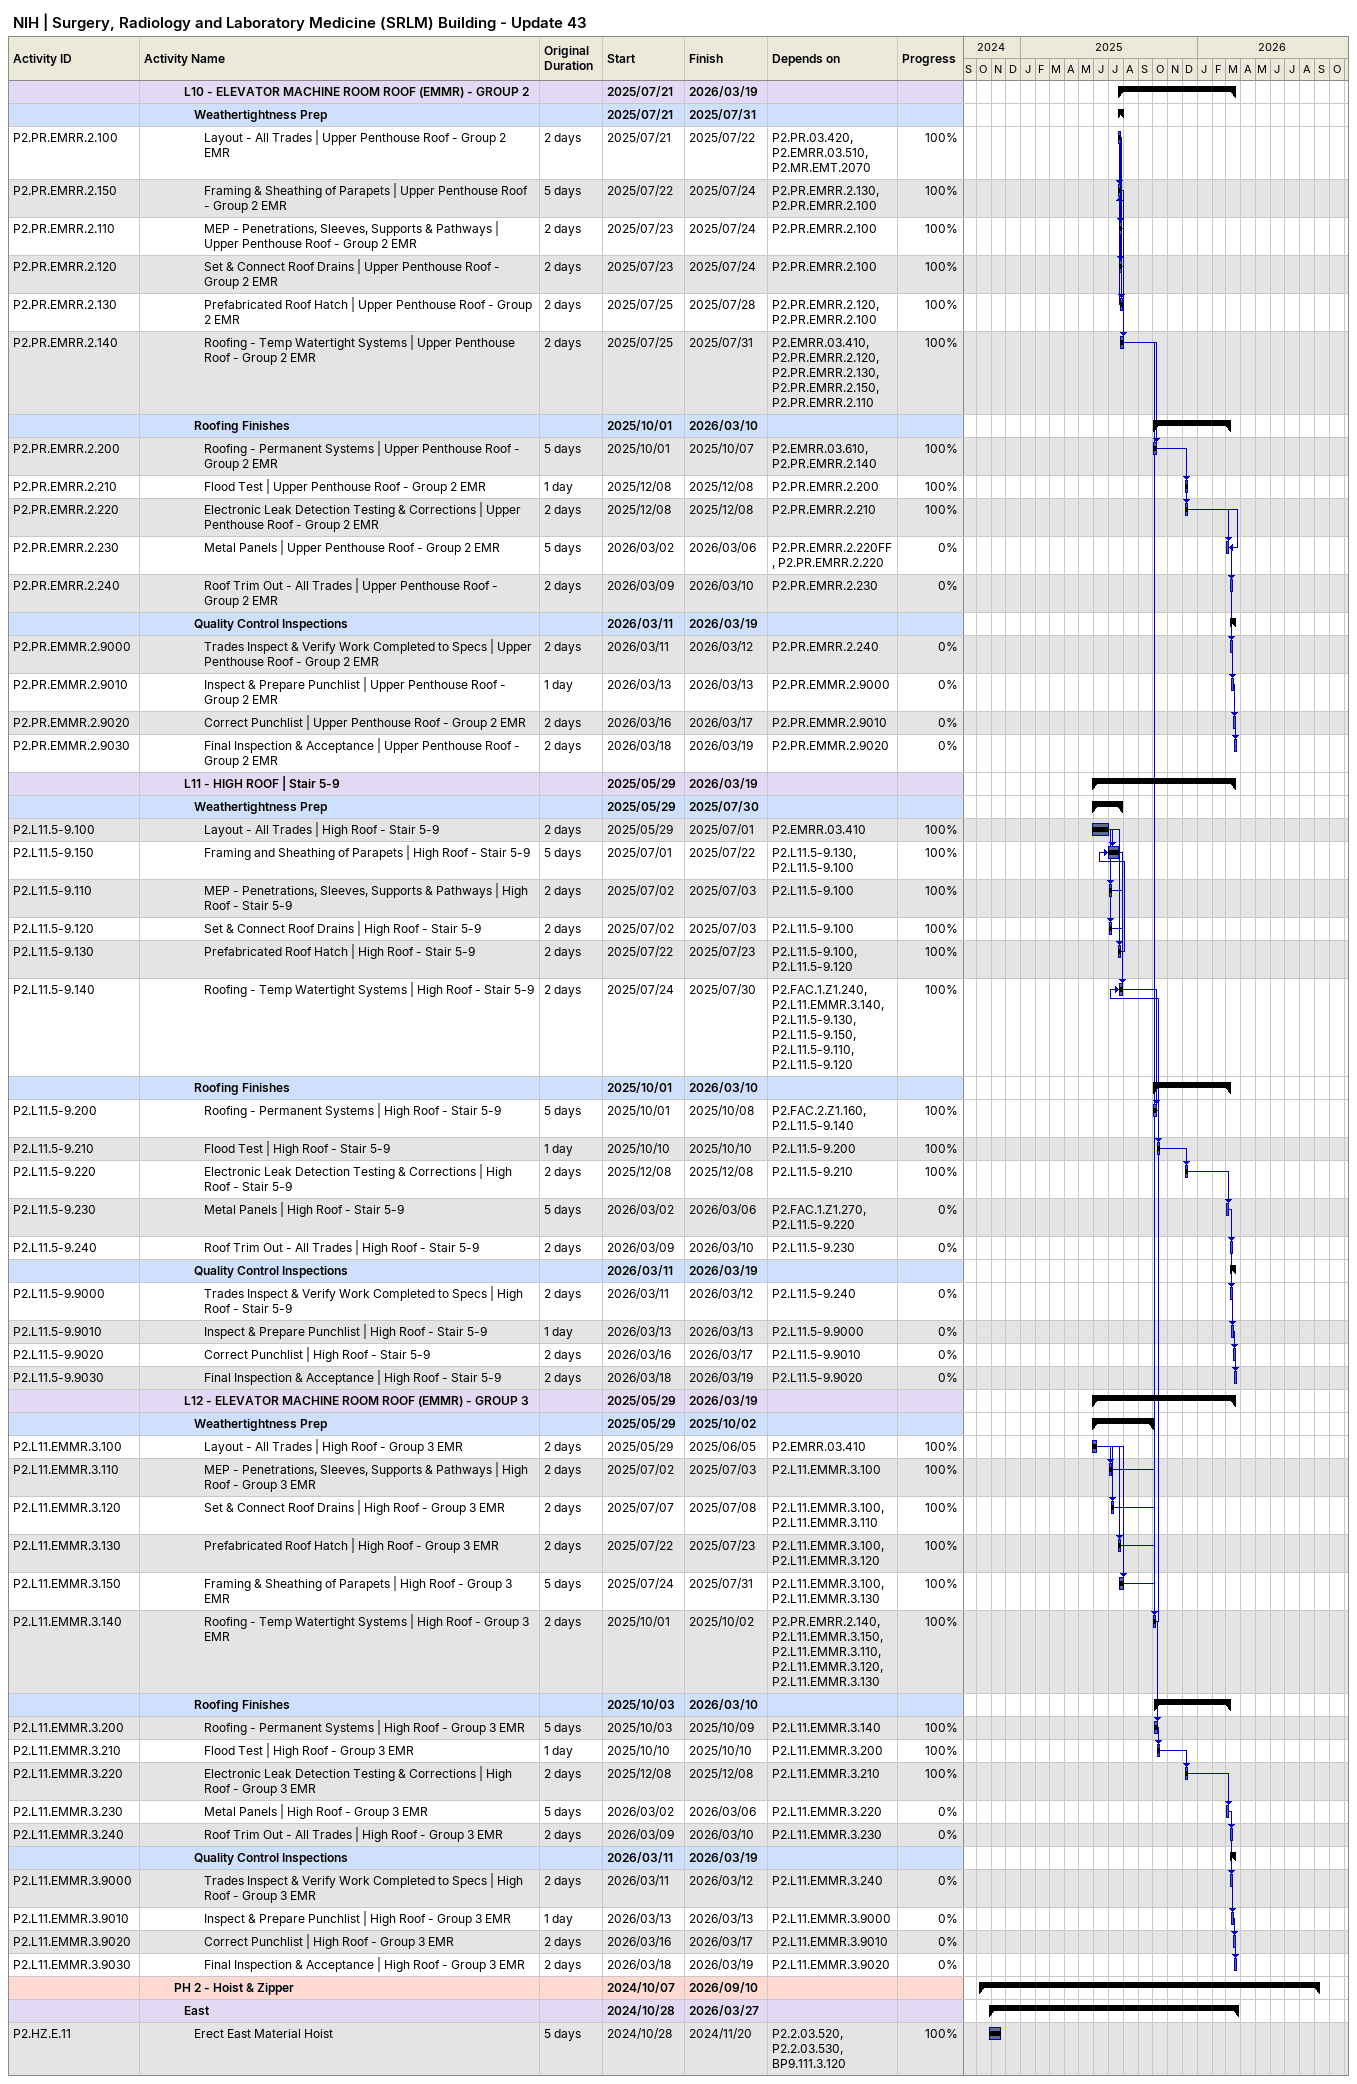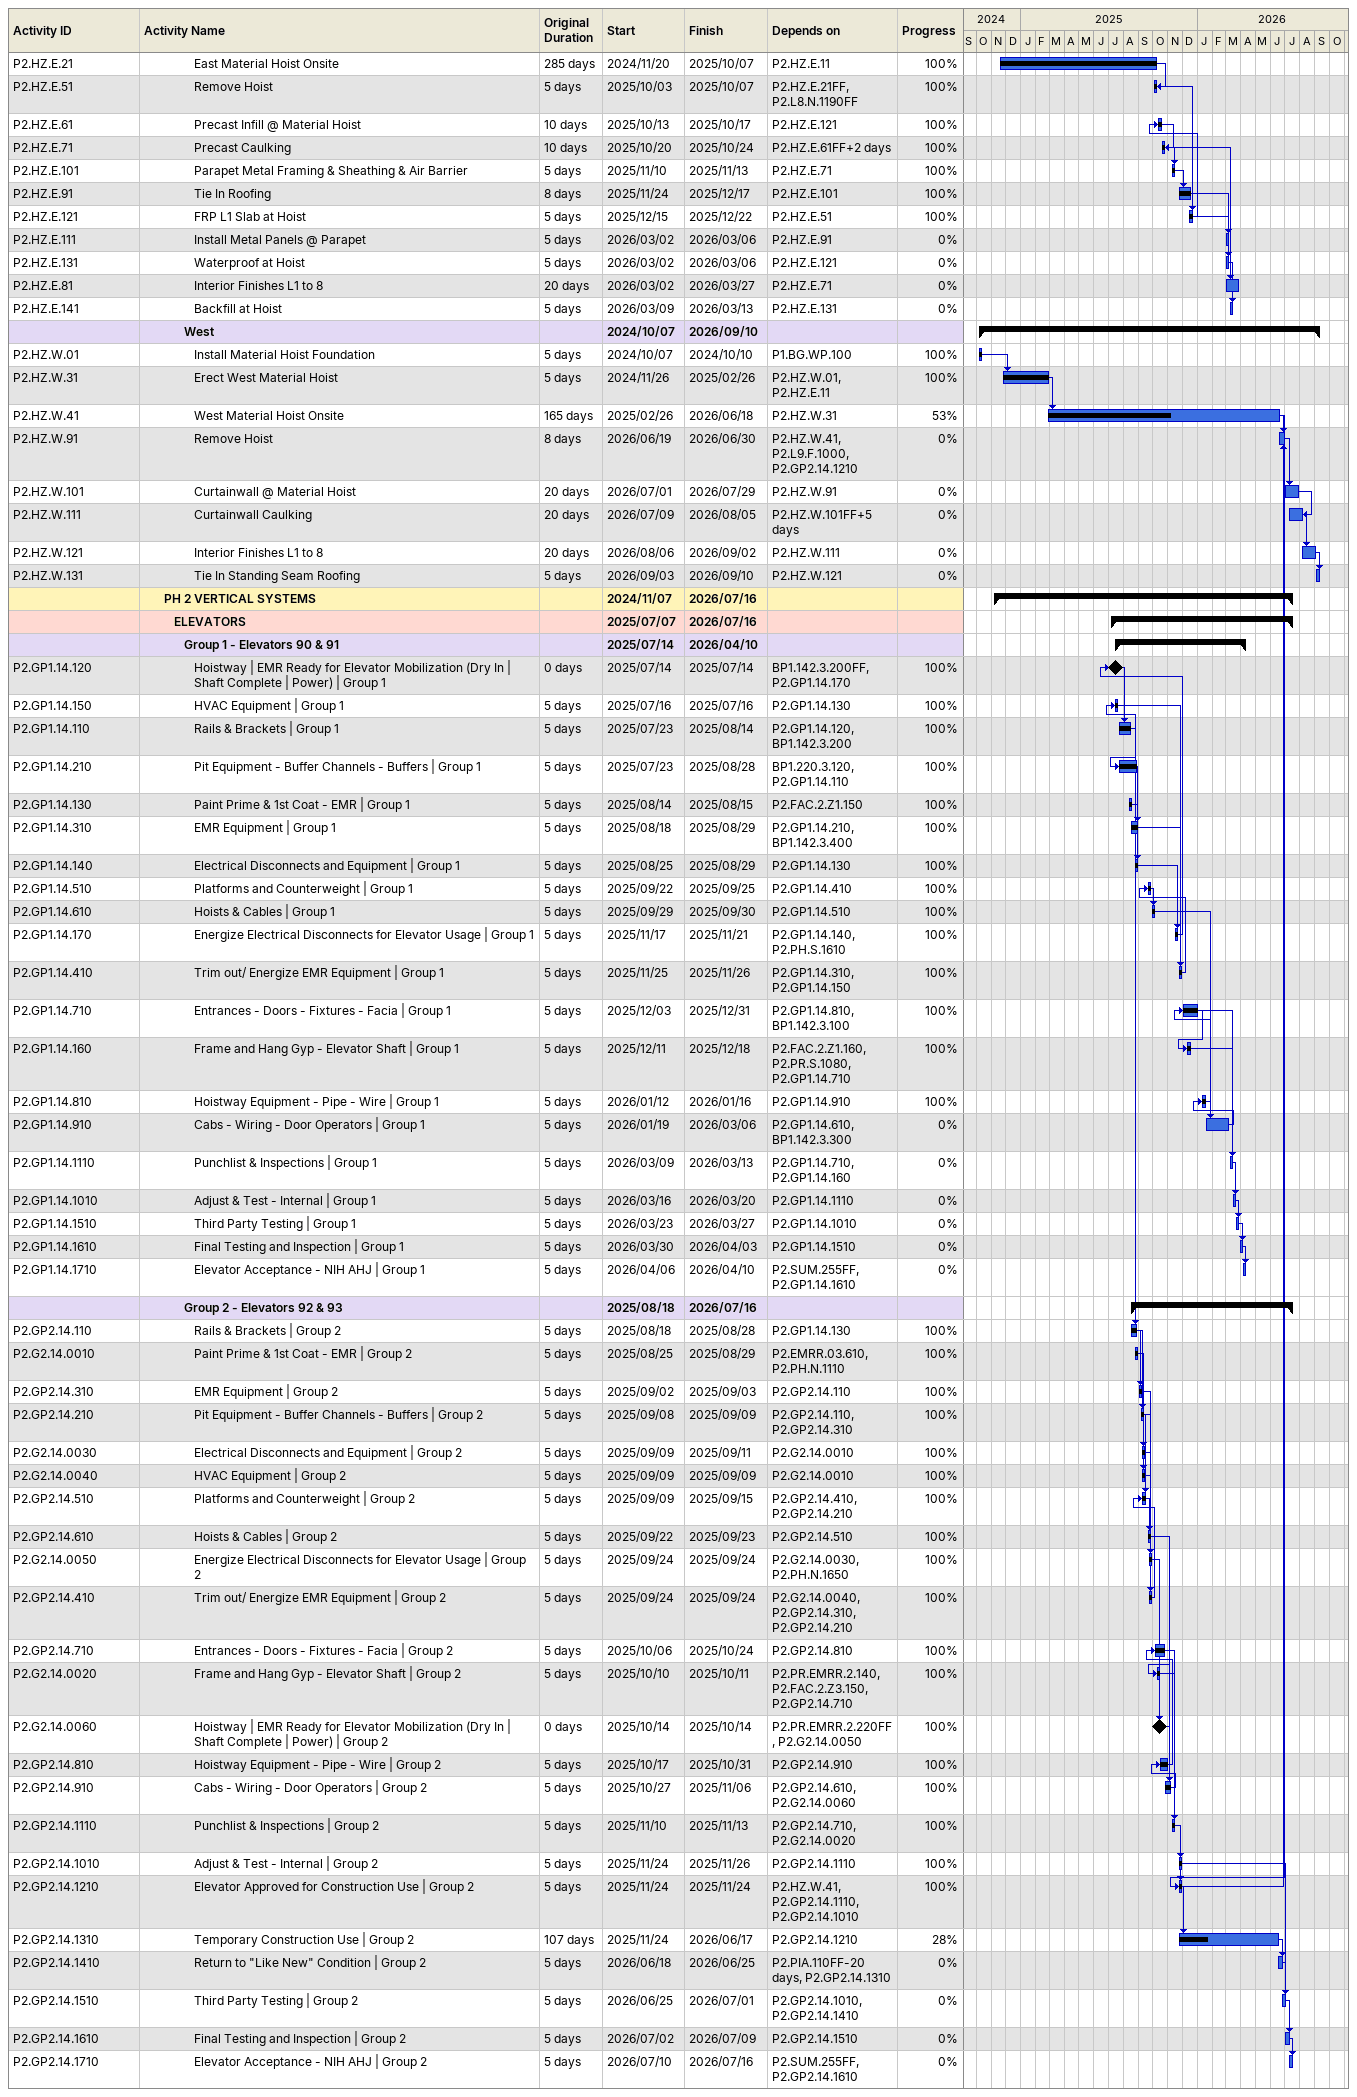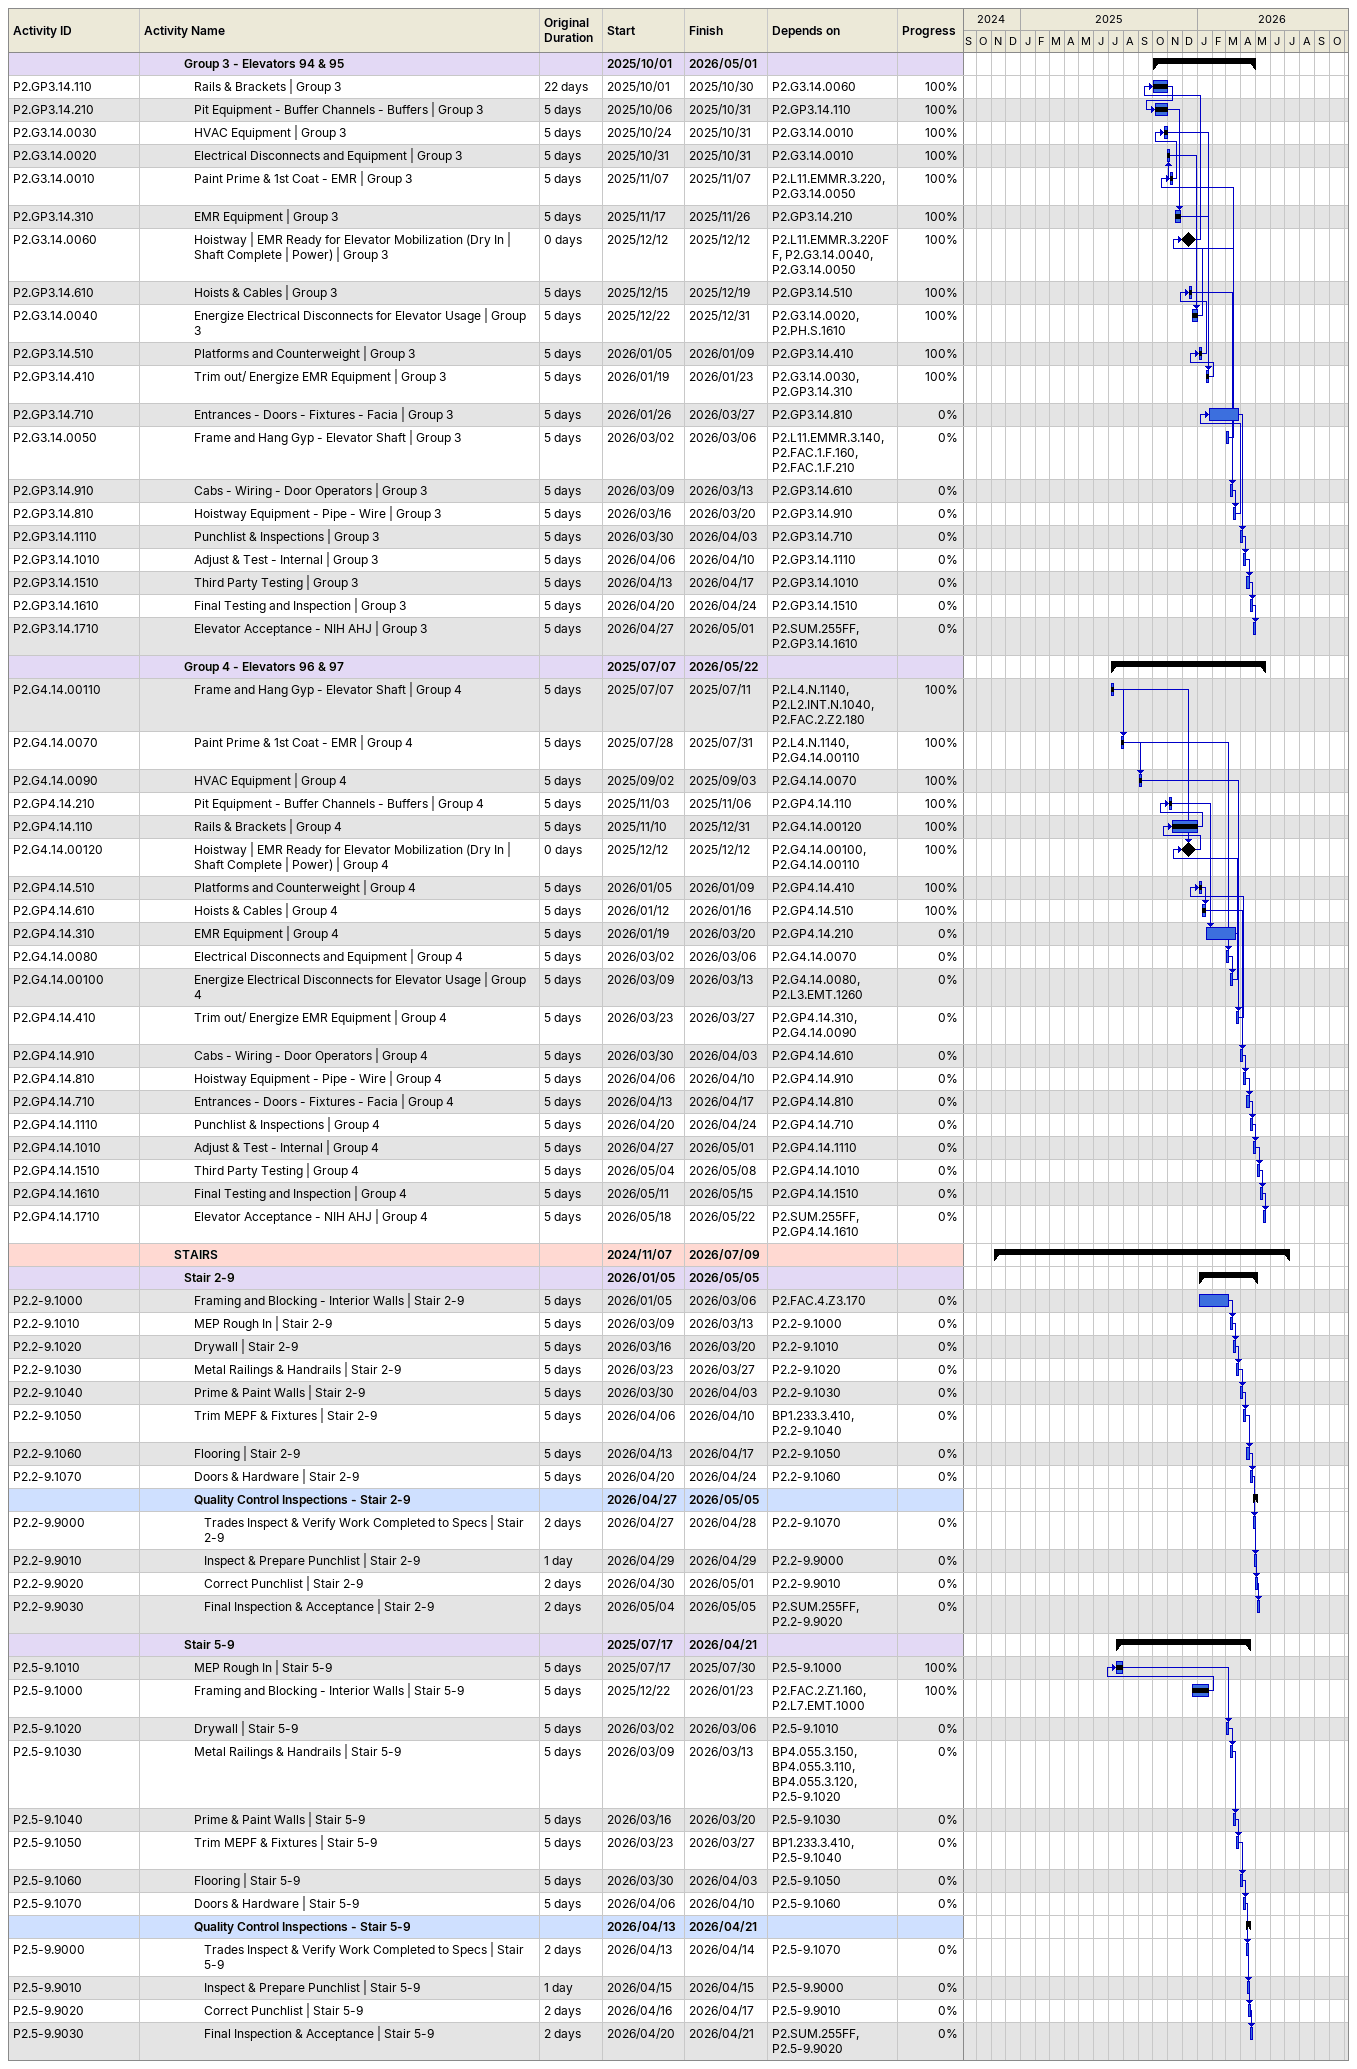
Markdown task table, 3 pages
NIH | Surgery, Radiology and Laboratory Medicine (SRLM) Building - Update 43

| ID | Level | Task | Original duration | Start | Finish | Predecessors | % complete |
|---|---|---|---|---|---|---|---|
|  | 5 | **L10 - ELEVATOR MACHINE ROOM ROOF (EMMR) - GROUP 2** |  | 2025-07-21 | 2026-03-19 |  |  |
|  | 6 | **Weathertightness Prep** |  | 2025-07-21 | 2025-07-31 |  |  |
| P2.PR.EMRR.2.100 | 7 | Layout - All Trades \| Upper Penthouse Roof - Group 2 EMR | 2d | 2025-07-21 | 2025-07-22 | P2.PR.03.420, P2.EMRR.03.510, P2.MR.EMT.2070 | 100 |
| P2.PR.EMRR.2.150 | 7 | Framing & Sheathing of Parapets \| Upper Penthouse Roof - Group 2 EMR | 5d | 2025-07-22 | 2025-07-24 | P2.PR.EMRR.2.130, P2.PR.EMRR.2.100 | 100 |
| P2.PR.EMRR.2.110 | 7 | MEP - Penetrations, Sleeves, Supports & Pathways \| Upper Penthouse Roof - Group 2 EMR | 2d | 2025-07-23 | 2025-07-24 | P2.PR.EMRR.2.100 | 100 |
| P2.PR.EMRR.2.120 | 7 | Set & Connect Roof Drains \| Upper Penthouse Roof - Group 2 EMR | 2d | 2025-07-23 | 2025-07-24 | P2.PR.EMRR.2.100 | 100 |
| P2.PR.EMRR.2.130 | 7 | Prefabricated Roof Hatch \| Upper Penthouse Roof - Group 2 EMR | 2d | 2025-07-25 | 2025-07-28 | P2.PR.EMRR.2.120, P2.PR.EMRR.2.100 | 100 |
| P2.PR.EMRR.2.140 | 7 | Roofing - Temp Watertight Systems \| Upper Penthouse Roof - Group 2 EMR | 2d | 2025-07-25 | 2025-07-31 | P2.EMRR.03.410, P2.PR.EMRR.2.120, P2.PR.EMRR.2.130, P2.PR.EMRR.2.150, P2.PR.EMRR.2.110 | 100 |
|  | 6 | **Roofing Finishes** |  | 2025-10-01 | 2026-03-10 |  |  |
| P2.PR.EMRR.2.200 | 7 | Roofing - Permanent Systems \| Upper Penthouse Roof - Group 2 EMR | 5d | 2025-10-01 | 2025-10-07 | P2.EMRR.03.610, P2.PR.EMRR.2.140 | 100 |
| P2.PR.EMRR.2.210 | 7 | Flood Test \| Upper Penthouse Roof - Group 2 EMR | 1d | 2025-12-08 | 2025-12-08 | P2.PR.EMRR.2.200 | 100 |
| P2.PR.EMRR.2.220 | 7 | Electronic Leak Detection Testing & Corrections \| Upper Penthouse Roof - Group 2 EMR | 2d | 2025-12-08 | 2025-12-08 | P2.PR.EMRR.2.210 | 100 |
| P2.PR.EMRR.2.230 | 7 | Metal Panels \| Upper Penthouse Roof - Group 2 EMR | 5d | 2026-03-02 | 2026-03-06 | P2.PR.EMRR.2.220FF, P2.PR.EMRR.2.220 | 0 |
| P2.PR.EMRR.2.240 | 7 | Roof Trim Out - All Trades \| Upper Penthouse Roof - Group 2 EMR | 2d | 2026-03-09 | 2026-03-10 | P2.PR.EMRR.2.230 | 0 |
|  | 6 | **Quality Control Inspections** |  | 2026-03-11 | 2026-03-19 |  |  |
| P2.PR.EMMR.2.9000 | 7 | Trades Inspect & Verify Work Completed to Specs \| Upper Penthouse Roof - Group 2 EMR | 2d | 2026-03-11 | 2026-03-12 | P2.PR.EMRR.2.240 | 0 |
| P2.PR.EMMR.2.9010 | 7 | Inspect & Prepare Punchlist \| Upper Penthouse Roof - Group 2 EMR | 1d | 2026-03-13 | 2026-03-13 | P2.PR.EMMR.2.9000 | 0 |
| P2.PR.EMMR.2.9020 | 7 | Correct Punchlist \| Upper Penthouse Roof - Group 2 EMR | 2d | 2026-03-16 | 2026-03-17 | P2.PR.EMMR.2.9010 | 0 |
| P2.PR.EMMR.2.9030 | 7 | Final Inspection & Acceptance \| Upper Penthouse Roof - Group 2 EMR | 2d | 2026-03-18 | 2026-03-19 | P2.PR.EMMR.2.9020 | 0 |
|  | 5 | **L11 - HIGH ROOF \| Stair 5-9** |  | 2025-05-29 | 2026-03-19 |  |  |
|  | 6 | **Weathertightness Prep** |  | 2025-05-29 | 2025-07-30 |  |  |
| P2.L11.5-9.100 | 7 | Layout - All Trades \| High Roof - Stair 5-9 | 2d | 2025-05-29 | 2025-07-01 | P2.EMRR.03.410 | 100 |
| P2.L11.5-9.150 | 7 | Framing and Sheathing of Parapets \| High Roof - Stair 5-9 | 5d | 2025-07-01 | 2025-07-22 | P2.L11.5-9.130, P2.L11.5-9.100 | 100 |
| P2.L11.5-9.110 | 7 | MEP - Penetrations, Sleeves, Supports & Pathways \| High Roof - Stair 5-9 | 2d | 2025-07-02 | 2025-07-03 | P2.L11.5-9.100 | 100 |
| P2.L11.5-9.120 | 7 | Set & Connect Roof Drains \| High Roof - Stair 5-9 | 2d | 2025-07-02 | 2025-07-03 | P2.L11.5-9.100 | 100 |
| P2.L11.5-9.130 | 7 | Prefabricated Roof Hatch \| High Roof - Stair 5-9 | 2d | 2025-07-22 | 2025-07-23 | P2.L11.5-9.100, P2.L11.5-9.120 | 100 |
| P2.L11.5-9.140 | 7 | Roofing - Temp Watertight Systems \| High Roof - Stair 5-9 | 2d | 2025-07-24 | 2025-07-30 | P2.FAC.1.Z1.240, P2.L11.EMMR.3.140, P2.L11.5-9.130, P2.L11.5-9.150, P2.L11.5-9.110, P2.L11.5-9.120 | 100 |
|  | 6 | **Roofing Finishes** |  | 2025-10-01 | 2026-03-10 |  |  |
| P2.L11.5-9.200 | 7 | Roofing - Permanent Systems \| High Roof - Stair 5-9 | 5d | 2025-10-01 | 2025-10-08 | P2.FAC.2.Z1.160, P2.L11.5-9.140 | 100 |
| P2.L11.5-9.210 | 7 | Flood Test \| High Roof - Stair 5-9 | 1d | 2025-10-10 | 2025-10-10 | P2.L11.5-9.200 | 100 |
| P2.L11.5-9.220 | 7 | Electronic Leak Detection Testing & Corrections \| High Roof - Stair 5-9 | 2d | 2025-12-08 | 2025-12-08 | P2.L11.5-9.210 | 100 |
| P2.L11.5-9.230 | 7 | Metal Panels \| High Roof - Stair 5-9 | 5d | 2026-03-02 | 2026-03-06 | P2.FAC.1.Z1.270, P2.L11.5-9.220 | 0 |
| P2.L11.5-9.240 | 7 | Roof Trim Out - All Trades \| High Roof - Stair 5-9 | 2d | 2026-03-09 | 2026-03-10 | P2.L11.5-9.230 | 0 |
|  | 6 | **Quality Control Inspections** |  | 2026-03-11 | 2026-03-19 |  |  |
| P2.L11.5-9.9000 | 7 | Trades Inspect & Verify Work Completed to Specs \| High Roof - Stair 5-9 | 2d | 2026-03-11 | 2026-03-12 | P2.L11.5-9.240 | 0 |
| P2.L11.5-9.9010 | 7 | Inspect & Prepare Punchlist \| High Roof - Stair 5-9 | 1d | 2026-03-13 | 2026-03-13 | P2.L11.5-9.9000 | 0 |
| P2.L11.5-9.9020 | 7 | Correct Punchlist \| High Roof - Stair 5-9 | 2d | 2026-03-16 | 2026-03-17 | P2.L11.5-9.9010 | 0 |
| P2.L11.5-9.9030 | 7 | Final Inspection & Acceptance \| High Roof - Stair 5-9 | 2d | 2026-03-18 | 2026-03-19 | P2.L11.5-9.9020 | 0 |
|  | 5 | **L12 - ELEVATOR MACHINE ROOM ROOF (EMMR) - GROUP 3** |  | 2025-05-29 | 2026-03-19 |  |  |
|  | 6 | **Weathertightness Prep** |  | 2025-05-29 | 2025-10-02 |  |  |
| P2.L11.EMMR.3.100 | 7 | Layout - All Trades \| High Roof - Group 3 EMR | 2d | 2025-05-29 | 2025-06-05 | P2.EMRR.03.410 | 100 |
| P2.L11.EMMR.3.110 | 7 | MEP - Penetrations, Sleeves, Supports & Pathways \| High Roof - Group 3 EMR | 2d | 2025-07-02 | 2025-07-03 | P2.L11.EMMR.3.100 | 100 |
| P2.L11.EMMR.3.120 | 7 | Set & Connect Roof Drains \| High Roof - Group 3 EMR | 2d | 2025-07-07 | 2025-07-08 | P2.L11.EMMR.3.100, P2.L11.EMMR.3.110 | 100 |
| P2.L11.EMMR.3.130 | 7 | Prefabricated Roof Hatch \| High Roof - Group 3 EMR | 2d | 2025-07-22 | 2025-07-23 | P2.L11.EMMR.3.100, P2.L11.EMMR.3.120 | 100 |
| P2.L11.EMMR.3.150 | 7 | Framing & Sheathing of Parapets \| High Roof - Group 3 EMR | 5d | 2025-07-24 | 2025-07-31 | P2.L11.EMMR.3.100, P2.L11.EMMR.3.130 | 100 |
| P2.L11.EMMR.3.140 | 7 | Roofing - Temp Watertight Systems \| High Roof - Group 3 EMR | 2d | 2025-10-01 | 2025-10-02 | P2.PR.EMRR.2.140, P2.L11.EMMR.3.150, P2.L11.EMMR.3.110, P2.L11.EMMR.3.120, P2.L11.EMMR.3.130 | 100 |
|  | 6 | **Roofing Finishes** |  | 2025-10-03 | 2026-03-10 |  |  |
| P2.L11.EMMR.3.200 | 7 | Roofing - Permanent Systems \| High Roof - Group 3 EMR | 5d | 2025-10-03 | 2025-10-09 | P2.L11.EMMR.3.140 | 100 |
| P2.L11.EMMR.3.210 | 7 | Flood Test \| High Roof - Group 3 EMR | 1d | 2025-10-10 | 2025-10-10 | P2.L11.EMMR.3.200 | 100 |
| P2.L11.EMMR.3.220 | 7 | Electronic Leak Detection Testing & Corrections \| High Roof - Group 3 EMR | 2d | 2025-12-08 | 2025-12-08 | P2.L11.EMMR.3.210 | 100 |
| P2.L11.EMMR.3.230 | 7 | Metal Panels \| High Roof - Group 3 EMR | 5d | 2026-03-02 | 2026-03-06 | P2.L11.EMMR.3.220 | 0 |
| P2.L11.EMMR.3.240 | 7 | Roof Trim Out - All Trades \| High Roof - Group 3 EMR | 2d | 2026-03-09 | 2026-03-10 | P2.L11.EMMR.3.230 | 0 |
|  | 6 | **Quality Control Inspections** |  | 2026-03-11 | 2026-03-19 |  |  |
| P2.L11.EMMR.3.9000 | 7 | Trades Inspect & Verify Work Completed to Specs \| High Roof - Group 3 EMR | 2d | 2026-03-11 | 2026-03-12 | P2.L11.EMMR.3.240 | 0 |
| P2.L11.EMMR.3.9010 | 7 | Inspect & Prepare Punchlist \| High Roof - Group 3 EMR | 1d | 2026-03-13 | 2026-03-13 | P2.L11.EMMR.3.9000 | 0 |
| P2.L11.EMMR.3.9020 | 7 | Correct Punchlist \| High Roof - Group 3 EMR | 2d | 2026-03-16 | 2026-03-17 | P2.L11.EMMR.3.9010 | 0 |
| P2.L11.EMMR.3.9030 | 7 | Final Inspection & Acceptance \| High Roof - Group 3 EMR | 2d | 2026-03-18 | 2026-03-19 | P2.L11.EMMR.3.9020 | 0 |
|  | 4 | **PH 2 - Hoist & Zipper** |  | 2024-10-07 | 2026-09-10 |  |  |
|  | 5 | **East** |  | 2024-10-28 | 2026-03-27 |  |  |
| P2.HZ.E.11 | 6 | Erect East Material Hoist | 5d | 2024-10-28 | 2024-11-20 | P2.2.03.520, P2.2.03.530, BP9.111.3.120 | 100 |
| P2.HZ.E.21 | 6 | East Material Hoist Onsite | 285d | 2024-11-20 | 2025-10-07 | P2.HZ.E.11 | 100 |
| P2.HZ.E.51 | 6 | Remove Hoist | 5d | 2025-10-03 | 2025-10-07 | P2.HZ.E.21FF, P2.L8.N.1190FF | 100 |
| P2.HZ.E.61 | 6 | Precast Infill @ Material Hoist | 10d | 2025-10-13 | 2025-10-17 | P2.HZ.E.121 | 100 |
| P2.HZ.E.71 | 6 | Precast Caulking | 10d | 2025-10-20 | 2025-10-24 | P2.HZ.E.61FF+2d | 100 |
| P2.HZ.E.101 | 6 | Parapet Metal Framing & Sheathing & Air Barrier | 5d | 2025-11-10 | 2025-11-13 | P2.HZ.E.71 | 100 |
| P2.HZ.E.91 | 6 | Tie In Roofing | 8d | 2025-11-24 | 2025-12-17 | P2.HZ.E.101 | 100 |
| P2.HZ.E.121 | 6 | FRP L1 Slab at Hoist | 5d | 2025-12-15 | 2025-12-22 | P2.HZ.E.51 | 100 |
| P2.HZ.E.111 | 6 | Install Metal Panels @ Parapet | 5d | 2026-03-02 | 2026-03-06 | P2.HZ.E.91 | 0 |
| P2.HZ.E.131 | 6 | Waterproof at Hoist | 5d | 2026-03-02 | 2026-03-06 | P2.HZ.E.121 | 0 |
| P2.HZ.E.81 | 6 | Interior Finishes L1 to 8 | 20d | 2026-03-02 | 2026-03-27 | P2.HZ.E.71 | 0 |
| P2.HZ.E.141 | 6 | Backfill at Hoist | 5d | 2026-03-09 | 2026-03-13 | P2.HZ.E.131 | 0 |
|  | 5 | **West** |  | 2024-10-07 | 2026-09-10 |  |  |
| P2.HZ.W.01 | 6 | Install Material Hoist Foundation | 5d | 2024-10-07 | 2024-10-10 | P1.BG.WP.100 | 100 |
| P2.HZ.W.31 | 6 | Erect West Material Hoist | 5d | 2024-11-26 | 2025-02-26 | P2.HZ.W.01, P2.HZ.E.11 | 100 |
| P2.HZ.W.41 | 6 | West Material Hoist Onsite | 165d | 2025-02-26 | 2026-06-18 | P2.HZ.W.31 | 53 |
| P2.HZ.W.91 | 6 | Remove Hoist | 8d | 2026-06-19 | 2026-06-30 | P2.HZ.W.41, P2.L9.F.1000, P2.GP2.14.1210 | 0 |
| P2.HZ.W.101 | 6 | Curtainwall @ Material Hoist | 20d | 2026-07-01 | 2026-07-29 | P2.HZ.W.91 | 0 |
| P2.HZ.W.111 | 6 | Curtainwall Caulking | 20d | 2026-07-09 | 2026-08-05 | P2.HZ.W.101FF+5d | 0 |
| P2.HZ.W.121 | 6 | Interior Finishes L1 to 8 | 20d | 2026-08-06 | 2026-09-02 | P2.HZ.W.111 | 0 |
| P2.HZ.W.131 | 6 | Tie In Standing Seam Roofing | 5d | 2026-09-03 | 2026-09-10 | P2.HZ.W.121 | 0 |
|  | 3 | **PH 2 VERTICAL SYSTEMS** |  | 2024-11-07 | 2026-07-16 |  |  |
|  | 4 | **ELEVATORS** |  | 2025-07-07 | 2026-07-16 |  |  |
|  | 5 | **Group 1 - Elevators 90 & 91** |  | 2025-07-14 | 2026-04-10 |  |  |
| P2.GP1.14.120 | 6 | Hoistway \| EMR Ready for Elevator Mobilization (Dry In \| Shaft Complete \| Power) \| Group 1 | 0d | 2025-07-14 | 2025-07-14 | BP1.142.3.200FF, P2.GP1.14.170 | 100 |
| P2.GP1.14.150 | 6 | HVAC Equipment \| Group 1 | 5d | 2025-07-16 | 2025-07-16 | P2.GP1.14.130 | 100 |
| P2.GP1.14.110 | 6 | Rails & Brackets \| Group 1 | 5d | 2025-07-23 | 2025-08-14 | P2.GP1.14.120, BP1.142.3.200 | 100 |
| P2.GP1.14.210 | 6 | Pit Equipment - Buffer Channels - Buffers \| Group 1 | 5d | 2025-07-23 | 2025-08-28 | BP1.220.3.120, P2.GP1.14.110 | 100 |
| P2.GP1.14.130 | 6 | Paint Prime & 1st Coat - EMR \| Group 1 | 5d | 2025-08-14 | 2025-08-15 | P2.FAC.2.Z1.150 | 100 |
| P2.GP1.14.310 | 6 | EMR Equipment \| Group 1 | 5d | 2025-08-18 | 2025-08-29 | P2.GP1.14.210, BP1.142.3.400 | 100 |
| P2.GP1.14.140 | 6 | Electrical Disconnects and Equipment \| Group 1 | 5d | 2025-08-25 | 2025-08-29 | P2.GP1.14.130 | 100 |
| P2.GP1.14.510 | 6 | Platforms and Counterweight \| Group 1 | 5d | 2025-09-22 | 2025-09-25 | P2.GP1.14.410 | 100 |
| P2.GP1.14.610 | 6 | Hoists & Cables \| Group 1 | 5d | 2025-09-29 | 2025-09-30 | P2.GP1.14.510 | 100 |
| P2.GP1.14.170 | 6 | Energize Electrical Disconnects for Elevator Usage \| Group 1 | 5d | 2025-11-17 | 2025-11-21 | P2.GP1.14.140, P2.PH.S.1610 | 100 |
| P2.GP1.14.410 | 6 | Trim out/ Energize EMR Equipment \| Group 1 | 5d | 2025-11-25 | 2025-11-26 | P2.GP1.14.310, P2.GP1.14.150 | 100 |
| P2.GP1.14.710 | 6 | Entrances - Doors - Fixtures - Facia \| Group 1 | 5d | 2025-12-03 | 2025-12-31 | P2.GP1.14.810, BP1.142.3.100 | 100 |
| P2.GP1.14.160 | 6 | Frame and Hang Gyp - Elevator Shaft \| Group 1 | 5d | 2025-12-11 | 2025-12-18 | P2.FAC.2.Z1.160, P2.PR.S.1080, P2.GP1.14.710 | 100 |
| P2.GP1.14.810 | 6 | Hoistway Equipment - Pipe - Wire \| Group 1 | 5d | 2026-01-12 | 2026-01-16 | P2.GP1.14.910 | 100 |
| P2.GP1.14.910 | 6 | Cabs - Wiring - Door Operators \| Group 1 | 5d | 2026-01-19 | 2026-03-06 | P2.GP1.14.610, BP1.142.3.300 | 0 |
| P2.GP1.14.1110 | 6 | Punchlist & Inspections \| Group 1 | 5d | 2026-03-09 | 2026-03-13 | P2.GP1.14.710, P2.GP1.14.160 | 0 |
| P2.GP1.14.1010 | 6 | Adjust & Test - Internal \| Group 1 | 5d | 2026-03-16 | 2026-03-20 | P2.GP1.14.1110 | 0 |
| P2.GP1.14.1510 | 6 | Third Party Testing \| Group 1 | 5d | 2026-03-23 | 2026-03-27 | P2.GP1.14.1010 | 0 |
| P2.GP1.14.1610 | 6 | Final Testing and Inspection \| Group 1 | 5d | 2026-03-30 | 2026-04-03 | P2.GP1.14.1510 | 0 |
| P2.GP1.14.1710 | 6 | Elevator Acceptance - NIH AHJ \| Group 1 | 5d | 2026-04-06 | 2026-04-10 | P2.SUM.255FF, P2.GP1.14.1610 | 0 |
|  | 5 | **Group 2 - Elevators 92 & 93** |  | 2025-08-18 | 2026-07-16 |  |  |
| P2.GP2.14.110 | 6 | Rails & Brackets \| Group 2 | 5d | 2025-08-18 | 2025-08-28 | P2.GP1.14.130 | 100 |
| P2.G2.14.0010 | 6 | Paint Prime & 1st Coat - EMR \| Group 2 | 5d | 2025-08-25 | 2025-08-29 | P2.EMRR.03.610, P2.PH.N.1110 | 100 |
| P2.GP2.14.310 | 6 | EMR Equipment \| Group 2 | 5d | 2025-09-02 | 2025-09-03 | P2.GP2.14.110 | 100 |
| P2.GP2.14.210 | 6 | Pit Equipment - Buffer Channels - Buffers \| Group 2 | 5d | 2025-09-08 | 2025-09-09 | P2.GP2.14.110, P2.GP2.14.310 | 100 |
| P2.G2.14.0030 | 6 | Electrical Disconnects and Equipment \| Group 2 | 5d | 2025-09-09 | 2025-09-11 | P2.G2.14.0010 | 100 |
| P2.G2.14.0040 | 6 | HVAC Equipment \| Group 2 | 5d | 2025-09-09 | 2025-09-09 | P2.G2.14.0010 | 100 |
| P2.GP2.14.510 | 6 | Platforms and Counterweight \| Group 2 | 5d | 2025-09-09 | 2025-09-15 | P2.GP2.14.410, P2.GP2.14.210 | 100 |
| P2.GP2.14.610 | 6 | Hoists & Cables \| Group 2 | 5d | 2025-09-22 | 2025-09-23 | P2.GP2.14.510 | 100 |
| P2.G2.14.0050 | 6 | Energize Electrical Disconnects for Elevator Usage \| Group 2 | 5d | 2025-09-24 | 2025-09-24 | P2.G2.14.0030, P2.PH.N.1650 | 100 |
| P2.GP2.14.410 | 6 | Trim out/ Energize EMR Equipment \| Group 2 | 5d | 2025-09-24 | 2025-09-24 | P2.G2.14.0040, P2.GP2.14.310, P2.GP2.14.210 | 100 |
| P2.GP2.14.710 | 6 | Entrances - Doors - Fixtures - Facia \| Group 2 | 5d | 2025-10-06 | 2025-10-24 | P2.GP2.14.810 | 100 |
| P2.G2.14.0020 | 6 | Frame and Hang Gyp - Elevator Shaft \| Group 2 | 5d | 2025-10-10 | 2025-10-11 | P2.PR.EMRR.2.140, P2.FAC.2.Z3.150, P2.GP2.14.710 | 100 |
| P2.G2.14.0060 | 6 | Hoistway \| EMR Ready for Elevator Mobilization (Dry In \| Shaft Complete \| Power) \| Group 2 | 0d | 2025-10-14 | 2025-10-14 | P2.PR.EMRR.2.220FF, P2.G2.14.0050 | 100 |
| P2.GP2.14.810 | 6 | Hoistway Equipment - Pipe - Wire \| Group 2 | 5d | 2025-10-17 | 2025-10-31 | P2.GP2.14.910 | 100 |
| P2.GP2.14.910 | 6 | Cabs - Wiring - Door Operators \| Group 2 | 5d | 2025-10-27 | 2025-11-06 | P2.GP2.14.610, P2.G2.14.0060 | 100 |
| P2.GP2.14.1110 | 6 | Punchlist & Inspections \| Group 2 | 5d | 2025-11-10 | 2025-11-13 | P2.GP2.14.710, P2.G2.14.0020 | 100 |
| P2.GP2.14.1010 | 6 | Adjust & Test - Internal \| Group 2 | 5d | 2025-11-24 | 2025-11-26 | P2.GP2.14.1110 | 100 |
| P2.GP2.14.1210 | 6 | Elevator Approved for Construction Use \| Group 2 | 5d | 2025-11-24 | 2025-11-24 | P2.HZ.W.41, P2.GP2.14.1110, P2.GP2.14.1010 | 100 |
| P2.GP2.14.1310 | 6 | Temporary Construction Use \| Group 2 | 107d | 2025-11-24 | 2026-06-17 | P2.GP2.14.1210 | 28 |
| P2.GP2.14.1410 | 6 | Return to "Like New" Condition \| Group 2 | 5d | 2026-06-18 | 2026-06-25 | P2.PIA.110FF-20d, P2.GP2.14.1310 | 0 |
| P2.GP2.14.1510 | 6 | Third Party Testing \| Group 2 | 5d | 2026-06-25 | 2026-07-01 | P2.GP2.14.1010, P2.GP2.14.1410 | 0 |
| P2.GP2.14.1610 | 6 | Final Testing and Inspection \| Group 2 | 5d | 2026-07-02 | 2026-07-09 | P2.GP2.14.1510 | 0 |
| P2.GP2.14.1710 | 6 | Elevator Acceptance - NIH AHJ \| Group 2 | 5d | 2026-07-10 | 2026-07-16 | P2.SUM.255FF, P2.GP2.14.1610 | 0 |
|  | 5 | **Group 3 - Elevators 94 & 95** |  | 2025-10-01 | 2026-05-01 |  |  |
| P2.GP3.14.110 | 6 | Rails & Brackets \| Group 3 | 22d | 2025-10-01 | 2025-10-30 | P2.G3.14.0060 | 100 |
| P2.GP3.14.210 | 6 | Pit Equipment - Buffer Channels - Buffers \| Group 3 | 5d | 2025-10-06 | 2025-10-31 | P2.GP3.14.110 | 100 |
| P2.G3.14.0030 | 6 | HVAC Equipment \| Group 3 | 5d | 2025-10-24 | 2025-10-31 | P2.G3.14.0010 | 100 |
| P2.G3.14.0020 | 6 | Electrical Disconnects and Equipment \| Group 3 | 5d | 2025-10-31 | 2025-10-31 | P2.G3.14.0010 | 100 |
| P2.G3.14.0010 | 6 | Paint Prime & 1st Coat - EMR \| Group 3 | 5d | 2025-11-07 | 2025-11-07 | P2.L11.EMMR.3.220, P2.G3.14.0050 | 100 |
| P2.GP3.14.310 | 6 | EMR Equipment \| Group 3 | 5d | 2025-11-17 | 2025-11-26 | P2.GP3.14.210 | 100 |
| P2.G3.14.0060 | 6 | Hoistway \| EMR Ready for Elevator Mobilization (Dry In \| Shaft Complete \| Power) \| Group 3 | 0d | 2025-12-12 | 2025-12-12 | P2.L11.EMMR.3.220FF, P2.G3.14.0040, P2.G3.14.0050 | 100 |
| P2.GP3.14.610 | 6 | Hoists & Cables \| Group 3 | 5d | 2025-12-15 | 2025-12-19 | P2.GP3.14.510 | 100 |
| P2.G3.14.0040 | 6 | Energize Electrical Disconnects for Elevator Usage \| Group 3 | 5d | 2025-12-22 | 2025-12-31 | P2.G3.14.0020, P2.PH.S.1610 | 100 |
| P2.GP3.14.510 | 6 | Platforms and Counterweight \| Group 3 | 5d | 2026-01-05 | 2026-01-09 | P2.GP3.14.410 | 100 |
| P2.GP3.14.410 | 6 | Trim out/ Energize EMR Equipment \| Group 3 | 5d | 2026-01-19 | 2026-01-23 | P2.G3.14.0030, P2.GP3.14.310 | 100 |
| P2.GP3.14.710 | 6 | Entrances - Doors - Fixtures - Facia \| Group 3 | 5d | 2026-01-26 | 2026-03-27 | P2.GP3.14.810 | 0 |
| P2.G3.14.0050 | 6 | Frame and Hang Gyp - Elevator Shaft \| Group 3 | 5d | 2026-03-02 | 2026-03-06 | P2.L11.EMMR.3.140, P2.FAC.1.F.160, P2.FAC.1.F.210 | 0 |
| P2.GP3.14.910 | 6 | Cabs - Wiring - Door Operators \| Group 3 | 5d | 2026-03-09 | 2026-03-13 | P2.GP3.14.610 | 0 |
| P2.GP3.14.810 | 6 | Hoistway Equipment - Pipe - Wire \| Group 3 | 5d | 2026-03-16 | 2026-03-20 | P2.GP3.14.910 | 0 |
| P2.GP3.14.1110 | 6 | Punchlist & Inspections \| Group 3 | 5d | 2026-03-30 | 2026-04-03 | P2.GP3.14.710 | 0 |
| P2.GP3.14.1010 | 6 | Adjust & Test - Internal \| Group 3 | 5d | 2026-04-06 | 2026-04-10 | P2.GP3.14.1110 | 0 |
| P2.GP3.14.1510 | 6 | Third Party Testing \| Group 3 | 5d | 2026-04-13 | 2026-04-17 | P2.GP3.14.1010 | 0 |
| P2.GP3.14.1610 | 6 | Final Testing and Inspection \| Group 3 | 5d | 2026-04-20 | 2026-04-24 | P2.GP3.14.1510 | 0 |
| P2.GP3.14.1710 | 6 | Elevator Acceptance - NIH AHJ \| Group 3 | 5d | 2026-04-27 | 2026-05-01 | P2.SUM.255FF, P2.GP3.14.1610 | 0 |
|  | 5 | **Group 4 - Elevators 96 & 97** |  | 2025-07-07 | 2026-05-22 |  |  |
| P2.G4.14.00110 | 6 | Frame and Hang Gyp - Elevator Shaft \| Group 4 | 5d | 2025-07-07 | 2025-07-11 | P2.L4.N.1140, P2.L2.INT.N.1040, P2.FAC.2.Z2.180 | 100 |
| P2.G4.14.0070 | 6 | Paint Prime & 1st Coat - EMR \| Group 4 | 5d | 2025-07-28 | 2025-07-31 | P2.L4.N.1140, P2.G4.14.00110 | 100 |
| P2.G4.14.0090 | 6 | HVAC Equipment \| Group 4 | 5d | 2025-09-02 | 2025-09-03 | P2.G4.14.0070 | 100 |
| P2.GP4.14.210 | 6 | Pit Equipment - Buffer Channels - Buffers \| Group 4 | 5d | 2025-11-03 | 2025-11-06 | P2.GP4.14.110 | 100 |
| P2.GP4.14.110 | 6 | Rails & Brackets \| Group 4 | 5d | 2025-11-10 | 2025-12-31 | P2.G4.14.00120 | 100 |
| P2.G4.14.00120 | 6 | Hoistway \| EMR Ready for Elevator Mobilization (Dry In \| Shaft Complete \| Power) \| Group 4 | 0d | 2025-12-12 | 2025-12-12 | P2.G4.14.00100, P2.G4.14.00110 | 100 |
| P2.GP4.14.510 | 6 | Platforms and Counterweight \| Group 4 | 5d | 2026-01-05 | 2026-01-09 | P2.GP4.14.410 | 100 |
| P2.GP4.14.610 | 6 | Hoists & Cables \| Group 4 | 5d | 2026-01-12 | 2026-01-16 | P2.GP4.14.510 | 100 |
| P2.GP4.14.310 | 6 | EMR Equipment \| Group 4 | 5d | 2026-01-19 | 2026-03-20 | P2.GP4.14.210 | 0 |
| P2.G4.14.0080 | 6 | Electrical Disconnects and Equipment \| Group 4 | 5d | 2026-03-02 | 2026-03-06 | P2.G4.14.0070 | 0 |
| P2.G4.14.00100 | 6 | Energize Electrical Disconnects for Elevator Usage \| Group 4 | 5d | 2026-03-09 | 2026-03-13 | P2.G4.14.0080, P2.L3.EMT.1260 | 0 |
| P2.GP4.14.410 | 6 | Trim out/ Energize EMR Equipment \| Group 4 | 5d | 2026-03-23 | 2026-03-27 | P2.GP4.14.310, P2.G4.14.0090 | 0 |
| P2.GP4.14.910 | 6 | Cabs - Wiring - Door Operators \| Group 4 | 5d | 2026-03-30 | 2026-04-03 | P2.GP4.14.610 | 0 |
| P2.GP4.14.810 | 6 | Hoistway Equipment - Pipe - Wire \| Group 4 | 5d | 2026-04-06 | 2026-04-10 | P2.GP4.14.910 | 0 |
| P2.GP4.14.710 | 6 | Entrances - Doors - Fixtures - Facia \| Group 4 | 5d | 2026-04-13 | 2026-04-17 | P2.GP4.14.810 | 0 |
| P2.GP4.14.1110 | 6 | Punchlist & Inspections \| Group 4 | 5d | 2026-04-20 | 2026-04-24 | P2.GP4.14.710 | 0 |
| P2.GP4.14.1010 | 6 | Adjust & Test - Internal \| Group 4 | 5d | 2026-04-27 | 2026-05-01 | P2.GP4.14.1110 | 0 |
| P2.GP4.14.1510 | 6 | Third Party Testing \| Group 4 | 5d | 2026-05-04 | 2026-05-08 | P2.GP4.14.1010 | 0 |
| P2.GP4.14.1610 | 6 | Final Testing and Inspection \| Group 4 | 5d | 2026-05-11 | 2026-05-15 | P2.GP4.14.1510 | 0 |
| P2.GP4.14.1710 | 6 | Elevator Acceptance - NIH AHJ \| Group 4 | 5d | 2026-05-18 | 2026-05-22 | P2.SUM.255FF, P2.GP4.14.1610 | 0 |
|  | 4 | **STAIRS** |  | 2024-11-07 | 2026-07-09 |  |  |
|  | 5 | **Stair 2-9** |  | 2026-01-05 | 2026-05-05 |  |  |
| P2.2-9.1000 | 6 | Framing and Blocking - Interior Walls \| Stair 2-9 | 5d | 2026-01-05 | 2026-03-06 | P2.FAC.4.Z3.170 | 0 |
| P2.2-9.1010 | 6 | MEP Rough In \| Stair 2-9 | 5d | 2026-03-09 | 2026-03-13 | P2.2-9.1000 | 0 |
| P2.2-9.1020 | 6 | Drywall \| Stair 2-9 | 5d | 2026-03-16 | 2026-03-20 | P2.2-9.1010 | 0 |
| P2.2-9.1030 | 6 | Metal Railings & Handrails \| Stair 2-9 | 5d | 2026-03-23 | 2026-03-27 | P2.2-9.1020 | 0 |
| P2.2-9.1040 | 6 | Prime & Paint Walls \| Stair 2-9 | 5d | 2026-03-30 | 2026-04-03 | P2.2-9.1030 | 0 |
| P2.2-9.1050 | 6 | Trim MEPF & Fixtures \| Stair 2-9 | 5d | 2026-04-06 | 2026-04-10 | BP1.233.3.410, P2.2-9.1040 | 0 |
| P2.2-9.1060 | 6 | Flooring \| Stair 2-9 | 5d | 2026-04-13 | 2026-04-17 | P2.2-9.1050 | 0 |
| P2.2-9.1070 | 6 | Doors & Hardware \| Stair 2-9 | 5d | 2026-04-20 | 2026-04-24 | P2.2-9.1060 | 0 |
|  | 6 | **Quality Control Inspections - Stair 2-9** |  | 2026-04-27 | 2026-05-05 |  |  |
| P2.2-9.9000 | 7 | Trades Inspect & Verify Work Completed to Specs \| Stair 2-9 | 2d | 2026-04-27 | 2026-04-28 | P2.2-9.1070 | 0 |
| P2.2-9.9010 | 7 | Inspect & Prepare Punchlist \| Stair 2-9 | 1d | 2026-04-29 | 2026-04-29 | P2.2-9.9000 | 0 |
| P2.2-9.9020 | 7 | Correct Punchlist \| Stair 2-9 | 2d | 2026-04-30 | 2026-05-01 | P2.2-9.9010 | 0 |
| P2.2-9.9030 | 7 | Final Inspection & Acceptance \| Stair 2-9 | 2d | 2026-05-04 | 2026-05-05 | P2.SUM.255FF, P2.2-9.9020 | 0 |
|  | 5 | **Stair 5-9** |  | 2025-07-17 | 2026-04-21 |  |  |
| P2.5-9.1010 | 6 | MEP Rough In \| Stair 5-9 | 5d | 2025-07-17 | 2025-07-30 | P2.5-9.1000 | 100 |
| P2.5-9.1000 | 6 | Framing and Blocking - Interior Walls \| Stair 5-9 | 5d | 2025-12-22 | 2026-01-23 | P2.FAC.2.Z1.160, P2.L7.EMT.1000 | 100 |
| P2.5-9.1020 | 6 | Drywall \| Stair 5-9 | 5d | 2026-03-02 | 2026-03-06 | P2.5-9.1010 | 0 |
| P2.5-9.1030 | 6 | Metal Railings & Handrails \| Stair 5-9 | 5d | 2026-03-09 | 2026-03-13 | BP4.055.3.150, BP4.055.3.110, BP4.055.3.120, P2.5-9.1020 | 0 |
| P2.5-9.1040 | 6 | Prime & Paint Walls \| Stair 5-9 | 5d | 2026-03-16 | 2026-03-20 | P2.5-9.1030 | 0 |
| P2.5-9.1050 | 6 | Trim MEPF & Fixtures \| Stair 5-9 | 5d | 2026-03-23 | 2026-03-27 | BP1.233.3.410, P2.5-9.1040 | 0 |
| P2.5-9.1060 | 6 | Flooring \| Stair 5-9 | 5d | 2026-03-30 | 2026-04-03 | P2.5-9.1050 | 0 |
| P2.5-9.1070 | 6 | Doors & Hardware \| Stair 5-9 | 5d | 2026-04-06 | 2026-04-10 | P2.5-9.1060 | 0 |
|  | 6 | **Quality Control Inspections - Stair 5-9** |  | 2026-04-13 | 2026-04-21 |  |  |
| P2.5-9.9000 | 7 | Trades Inspect & Verify Work Completed to Specs \| Stair 5-9 | 2d | 2026-04-13 | 2026-04-14 | P2.5-9.1070 | 0 |
| P2.5-9.9010 | 7 | Inspect & Prepare Punchlist \| Stair 5-9 | 1d | 2026-04-15 | 2026-04-15 | P2.5-9.9000 | 0 |
| P2.5-9.9020 | 7 | Correct Punchlist \| Stair 5-9 | 2d | 2026-04-16 | 2026-04-17 | P2.5-9.9010 | 0 |
| P2.5-9.9030 | 7 | Final Inspection & Acceptance \| Stair 5-9 | 2d | 2026-04-20 | 2026-04-21 | P2.SUM.255FF, P2.5-9.9020 | 0 |
